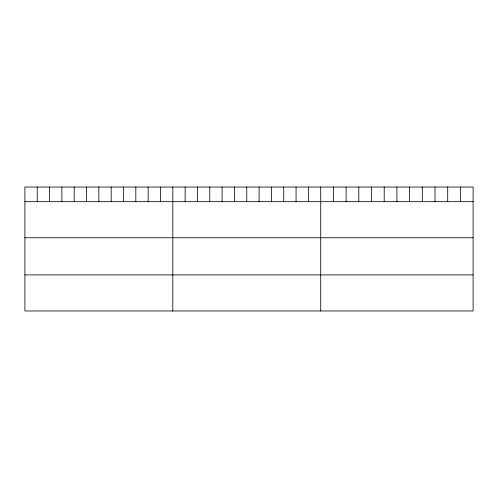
<?xml version="1.0" encoding="UTF-8"?>
<svg xmlns="http://www.w3.org/2000/svg" width="498" height="498" viewBox="0 0 498 498"><rect width="100%" height="100%" fill="white"/><g stroke="black" fill="none" stroke-linecap="round" stroke-linejoin="round"><path stroke-width="0.75" d="M473.1 201.678L473.1 310.976L24.9 310.976L24.9 187.024L473.1 187.024L473.1 201.678L24.9 201.678M24.9 237.745L473.1 237.745M24.9 274.908L473.1 274.908M460.401 187.024L460.401 201.678M447.702 187.024L447.702 201.678M435.003 187.024L435.003 201.678M422.304 187.024L422.304 201.678M409.605 187.024L409.605 201.678M396.906 187.024L396.906 201.678M384.207 187.024L384.207 201.678M371.508 187.024L371.508 201.678M358.809 187.024L358.809 201.678M346.11 187.024L346.11 201.678M333.411 187.024L333.411 201.678M320.712 187.024L320.712 310.976M308.387 187.024L308.387 201.678M296.061 187.024L296.061 201.678M283.736 187.024L283.736 201.678M271.41 187.024L271.41 201.678M259.084 187.024L259.084 201.678M246.759 187.024L246.759 201.678M234.434 187.024L234.434 201.678M222.108 187.024L222.108 201.678M209.783 187.024L209.783 201.678M197.457 187.024L197.457 201.678M185.131 187.024L185.131 201.678M172.806 187.024L172.806 310.976M160.481 187.024L160.481 201.678M148.155 187.024L148.155 201.678M135.829 187.024L135.829 201.678M123.504 187.024L123.504 201.678M111.178 187.024L111.178 201.678M98.853 187.024L98.853 201.678M86.528 187.024L86.528 201.678M74.202 187.024L74.202 201.678M61.877 187.024L61.877 201.678M49.551 187.024L49.551 201.678M37.226 187.024L37.226 201.678"/></g></svg>
